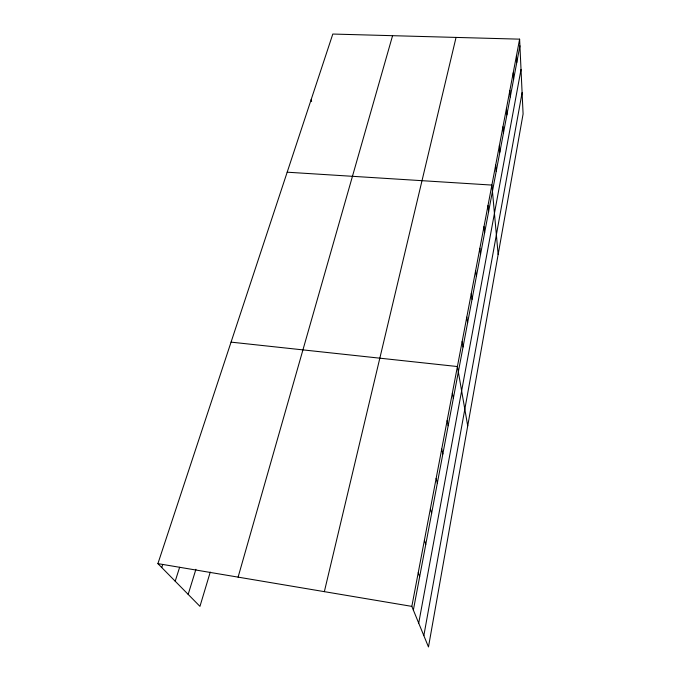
<?xml version="1.0" encoding="UTF-8"?>
<svg xmlns="http://www.w3.org/2000/svg" width="681" height="681" viewBox="0 0 681 681"><rect width="100%" height="100%" fill="white"/><g stroke="black" fill="none" stroke-linecap="round" stroke-linejoin="round"><path stroke-width="1.02" d="M423.837 635.637L522.106 92.616M418.713 623.141L521.025 69.471M519.612 39.157L523.093 113.974L428.477 646.95L411.835 606.379L519.612 39.157L332.805 34.05L157.907 563.63L199.95 606.354L210.259 572.083M413.358 610.099L519.926 45.814M324.352 591.653L456.049 37.421M238.103 577.13L392.571 35.684M188.169 594.377L195.915 569.299M175.204 581.208L179.639 567.264M161.737 567.52L162.708 564.549M287.186 172.199L491.886 185.079L498.151 254.49M231.055 342.134L457.402 366.54L467.719 425.897M157.907 563.63L411.835 606.379M418.236 572.704L419.666 576.688M424.408 540.186L425.761 544.425M311.115 99.732L311.626 101.52M430.375 508.784L431.652 513.253M436.146 478.428L437.338 483.11M441.722 449.077L442.846 453.946M447.119 420.671L448.175 425.727M452.346 393.175L453.342 398.394M462.169 341.479L463.046 346.987M466.791 317.15L467.617 322.794M471.278 293.537L472.052 299.291M475.636 270.604L476.368 276.469M479.875 248.31L480.556 254.277M483.987 226.645L484.634 232.706M487.996 205.577L488.592 211.723M495.674 165.125L496.202 171.425M499.369 145.708L499.854 152.067M502.961 126.785L503.421 133.212M506.468 108.364L506.885 114.842M509.873 90.403L510.273 96.932M513.202 72.893L513.568 79.464M516.445 55.816L516.785 62.431"/></g></svg>
